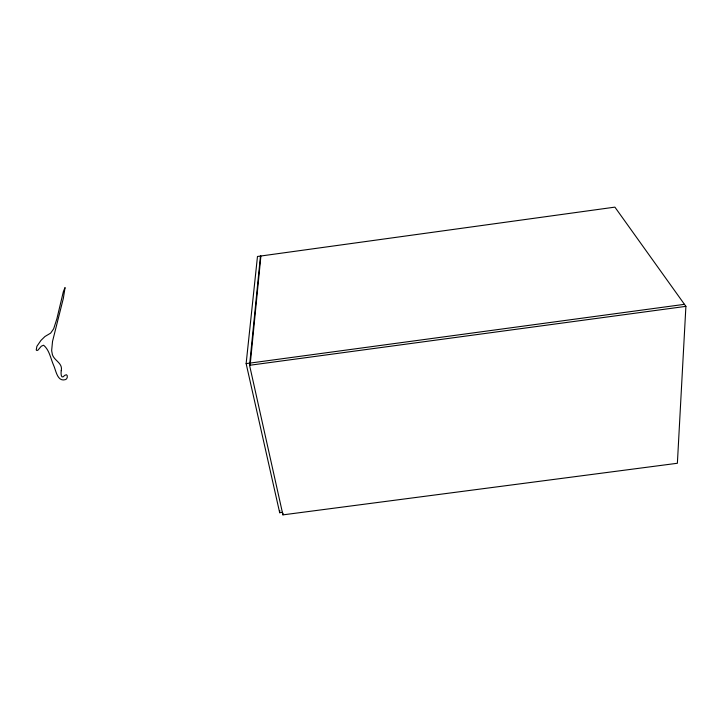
<?xml version="1.0" encoding="UTF-8"?>
<svg xmlns="http://www.w3.org/2000/svg" width="722" height="722" viewBox="0 0 722 722"><rect width="100%" height="100%" fill="white"/><g stroke="black" fill="none" stroke-linecap="round" stroke-linejoin="round"><path stroke-width="1.08" d="M282.537 512.34L279.685 512.71L246.139 363.608L257.474 256.472L614.9 207.133L685.9 306.354L677.38 463.271L282.925 514.867L282.979 513.18M279.685 512.71L279.775 510.463M282.925 514.867L249.568 365.287L260.462 256.057M250.344 363.04L260.904 256.003M246.139 363.608L684.447 304.332M249.568 365.287L685.9 306.354M249.785 363.058L250.272 365.251M61.253 370.648C60.783 373.238 60.955 379.898 64.493 375.593A51.614 17.066 83 0 1 64.935 375.26C68.094 372.751 68.148 379.438 65.133 379.7C57.246 381.83 55.937 370.224 53.536 365.124C50.63 358.437 49.403 349.999 43.591 345.215L41.298 346.208L37.977 350.116L36.912 350.549L36.226 349.98L36.903 346.28L40.964 340.405L44.954 336.506L50.648 333.131L53.672 328.799L56.876 318.835L63.41 291.444L65.061 287.564L63.337 298.367L52.526 341.416L51.668 350.396A6.218 2.121 81.2 0 0 52.056 352.769C52.553 360.395 63.139 362.381 61.253 370.648"/></g></svg>
